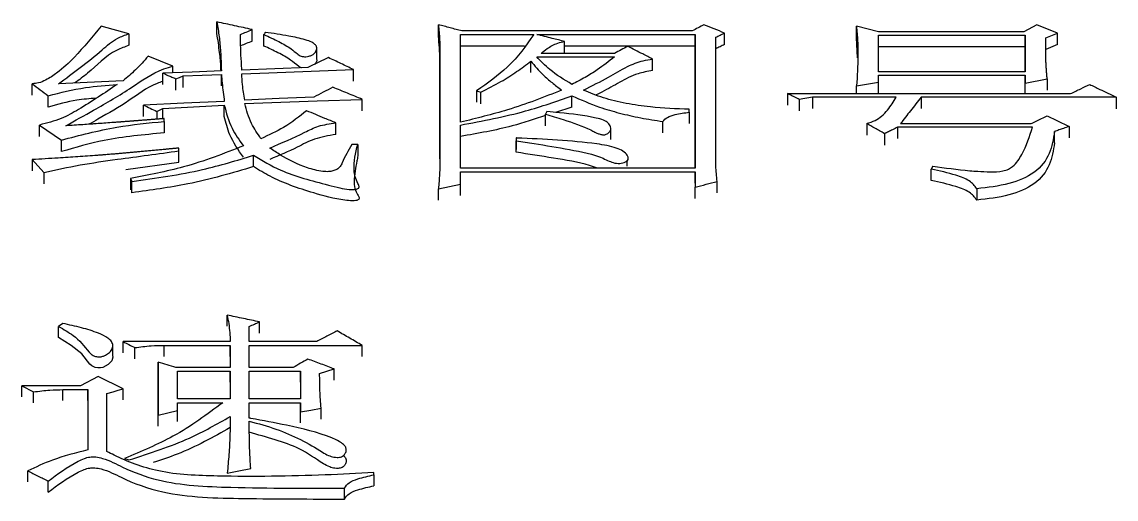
# Model space of a CAD drawing. Header units: millimetres. Extents: x 2344 to 4024, y 1094 to 2282.
# Drawn here: x 2718.53 to 2726.6, y 2099.41 to 2102.93 of the extents above; entities that cross this region are included whole.
import ezdxf

# ---------------------------------------------------------------- set-up
doc = ezdxf.new("R2010")
doc.units = ezdxf.units.MM

msp = doc.modelspace()

# ---------------------------------------------------------------- linework, layer by layer
at = {"color": 7, "linetype": 'Continuous', "lineweight": 25}
for p, q in [((2719.3193, 2102.8383), (2719.1143, 2102.8947)), ((2719.9688, 2102.8403), (2719.9688, 2102.9255)), ((2721.6022, 2102.8198), (2721.6022, 2102.905)), ((2724.6852, 2102.8095), (2724.6852, 2102.8946)), ((2724.8474, 2102.8535), (2724.6852, 2102.8946)), ((2726.0157, 2102.9049), (2725.9183, 2102.8535)), ((2726.1671, 2102.8432), (2726.0157, 2102.9049)), ((2719.3193, 2102.8383), (2719.3193, 2102.7532)), ((2720.2284, 2102.7839), (2720.2284, 2102.869)), ((2720.315, 2102.7479), (2720.315, 2102.833)), ((2721.7645, 2102.833), (2722.3054, 2102.833)), ((2721.7645, 2102.1867), (2721.7645, 2102.833)), ((2723.4736, 2102.8587), (2721.7753, 2102.8587)), ((2722.327, 2102.833), (2723.4953, 2102.833)), ((2723.4953, 2102.833), (2723.4953, 2101.8467)), ((2723.4953, 2102.7479), (2723.4953, 2102.833)), ((2723.6467, 2101.9427), (2723.6467, 2102.8124)), ((2723.7116, 2102.7582), (2723.7116, 2102.8433)), ((2724.6927, 2102.6609), (2724.6852, 2102.8095)), ((2725.9183, 2102.8535), (2724.8474, 2102.8535)), ((2724.8474, 2102.8278), (2725.9292, 2102.8278)), ((2724.8474, 2102.5587), (2724.8474, 2102.8278)), ((2725.9292, 2102.8278), (2725.9292, 2102.5587)), ((2725.9292, 2102.7427), (2725.9292, 2102.8278)), ((2726.0806, 2102.8072), (2726.1671, 2102.8432)), ((2726.1671, 2102.7581), (2726.1671, 2102.8432)), ((2720.7047, 2102.6514), (2720.7047, 2102.7369)), ((2722.2364, 2102.7479), (2721.7645, 2102.7479)), ((2723.4953, 2102.7479), (2722.5325, 2102.7479)), ((2723.4953, 2101.8467), (2723.4953, 2102.7479)), ((2725.9292, 2102.7427), (2724.8474, 2102.7427)), ((2725.9292, 2102.5587), (2725.9292, 2102.7427)), ((2726.1671, 2102.7581), (2726.0806, 2102.7221)), ((2719.6439, 2102.6005), (2719.4604, 2102.673)), ((2721.6131, 2102.7092), (2721.6131, 2101.9161)), ((2721.6131, 2102.6243), (2721.6131, 2102.7092)), ((2722.327, 2102.6678), (2722.9003, 2102.6677)), ((2722.9003, 2102.6936), (2722.3595, 2102.6936)), ((2723.1819, 2102.5672), (2723.1819, 2102.652)), ((2719.6439, 2102.5511), (2719.6439, 2102.6005)), ((2720.9748, 2102.4896), (2720.9748, 2102.5744)), ((2721.6131, 2101.916), (2721.6131, 2102.6243)), ((2722.2837, 2102.5519), (2722.2837, 2102.6367)), ((2725.9292, 2102.5587), (2724.8474, 2102.5587)), ((2719.2765, 2102.4911), (2718.8008, 2102.4702)), ((2719.5686, 2102.4637), (2719.5686, 2102.5484)), ((2719.6659, 2102.4221), (2719.6659, 2102.5067)), ((2719.72, 2102.4429), (2719.72, 2102.5275)), ((2720.0013, 2102.4533), (2720.0013, 2102.5379)), ((2724.6852, 2102.4544), (2724.8474, 2102.4805)), ((2724.8474, 2102.5327), (2725.9292, 2102.5326)), ((2724.8474, 2102.4805), (2724.8474, 2102.5327)), ((2724.8474, 2102.3969), (2724.8474, 2102.4805)), ((2725.9292, 2102.5326), (2725.9292, 2102.4753)), ((2725.9292, 2102.448), (2725.9292, 2102.5326)), ((2725.9292, 2102.4753), (2726.0914, 2102.5066)), ((2726.0914, 2102.5066), (2726.0914, 2102.422)), ((2718.6058, 2102.3856), (2718.6058, 2102.4702)), ((2721.8834, 2102.4179), (2721.9159, 2102.4074)), ((2721.8834, 2102.4179), (2721.8834, 2102.3334)), ((2721.9159, 2102.3229), (2721.9159, 2102.4074)), ((2724.1768, 2102.3969), (2726.2645, 2102.3969)), ((2724.1768, 2102.3969), (2724.1768, 2102.3124)), ((2724.6852, 2102.3969), (2724.6852, 2102.4544)), ((2725.9292, 2102.3969), (2725.9292, 2102.4753)), ((2718.7249, 2102.2968), (2718.7249, 2102.3812)), ((2721.0397, 2102.2706), (2721.0397, 2102.355)), ((2722.5865, 2102.2968), (2722.5865, 2102.3813)), ((2724.3607, 2102.3707), (2724.2633, 2102.355)), ((2724.2633, 2102.355), (2724.2633, 2102.2706)), ((2724.9772, 2102.3707), (2724.3607, 2102.3707)), ((2724.3607, 2102.3707), (2724.3607, 2102.2863)), ((2726.5998, 2102.3707), (2725.1611, 2102.3707)), ((2725.1611, 2102.3707), (2725.1611, 2102.2863)), ((2726.5998, 2102.3707), (2726.5998, 2102.2862)), ((2719.428, 2102.2287), (2719.428, 2102.3131)), ((2719.5253, 2102.2658), (2719.5686, 2102.2868)), ((2719.5253, 2102.2658), (2719.5253, 2102.2088)), ((2719.5686, 2102.2122), (2719.5686, 2102.2868)), ((2720.0229, 2102.2287), (2720.0229, 2102.3131)), ((2722.4027, 2102.2657), (2722.3919, 2102.2447)), ((2722.5865, 2102.2968), (2722.4662, 2102.2592)), ((2723.452, 2102.2604), (2723.452, 2102.2815)), ((2723.452, 2102.2604), (2723.452, 2102.1762)), ((2718.6599, 2102.1656), (2718.8222, 2102.0544)), ((2719.5794, 2102.192), (2719.5794, 2102.2131)), ((2719.5794, 2102.192), (2719.5794, 2102.1077)), ((2720.8451, 2102.0971), (2720.8451, 2102.1814)), ((2721.7645, 2101.8467), (2721.7645, 2102.1656)), ((2723.2573, 2102.1078), (2723.2573, 2102.1919)), ((2724.7609, 2102.1761), (2724.7609, 2102.0919)), ((2725.0097, 2102.1761), (2725.9724, 2102.176)), ((2726.2537, 2102.1549), (2726.2537, 2102.0708)), ((2722.8735, 2102.0584), (2722.8735, 2102.143)), ((2724.8907, 2102.102), (2724.8907, 2102.018)), ((2725.9833, 2102.1496), (2724.9881, 2102.1496)), ((2724.9881, 2102.1496), (2724.9881, 2102.0655)), ((2726.1455, 2102.0337), (2726.1455, 2102.1179)), ((2718.8222, 2101.9704), (2718.8222, 2102.0544)), ((2719.6876, 2101.9748), (2719.6876, 2101.996)), ((2721.0073, 2102.0226), (2720.9642, 2102.0226)), ((2721.0073, 2102.0226), (2721.0073, 2101.9386)), ((2722.1756, 2102.0703), (2722.1756, 2101.9863)), ((2722.1756, 2102.0703), (2722.1756, 2102.0492)), ((2722.1756, 2101.9652), (2722.1756, 2102.0493)), ((2719.6876, 2101.8909), (2719.6876, 2101.9748)), ((2720.2392, 2101.8589), (2720.2392, 2101.9428)), ((2722.993, 2101.9447), (2722.993, 2101.9457)), ((2718.6059, 2101.9109), (2718.6059, 2101.8271)), ((2718.6059, 2101.9109), (2718.692, 2101.8151)), ((2719.2956, 2101.8375), (2719.6876, 2101.8909)), ((2723.4953, 2101.8467), (2721.7645, 2101.8467)), ((2722.993, 2101.8615), (2722.993, 2101.9032)), ((2725.2477, 2101.8627), (2725.2369, 2101.8413)), ((2725.2369, 2101.7576), (2725.2369, 2101.8413)), ((2718.692, 2101.8151), (2718.692, 2101.7315)), ((2719.3306, 2101.7719), (2719.3414, 2101.7504)), ((2719.3306, 2101.7719), (2719.3306, 2101.6882)), ((2721.7645, 2101.82), (2723.4953, 2101.82)), ((2721.7645, 2101.7289), (2721.7645, 2101.82)), ((2723.4953, 2101.7364), (2723.4953, 2101.82)), ((2723.4953, 2101.82), (2723.4953, 2101.7074)), ((2719.3414, 2101.6669), (2719.3414, 2101.7504)), ((2721.6023, 2101.6132), (2721.6023, 2101.6967)), ((2721.7645, 2101.6454), (2721.7645, 2101.7289)), ((2723.4953, 2101.6239), (2723.4953, 2101.7074)), ((2723.6575, 2101.6668), (2723.6575, 2101.7503)), ((2725.5722, 2101.6966), (2725.5722, 2101.613)), ((2718.833, 2100.7038), (2718.8006, 2100.6815)), ((2720.0446, 2100.6828), (2720.0446, 2100.7649)), ((2720.2825, 2100.6329), (2720.2825, 2100.7149)), ((2718.8006, 2100.5992), (2718.8006, 2100.6815)), ((2720.2068, 2100.57), (2720.2068, 2100.6815)), ((2719.1999, 2100.5431), (2719.1999, 2100.5492)), ((2720.0662, 2100.57), (2719.2765, 2100.57)), ((2719.2765, 2100.4882), (2719.2765, 2100.57)), ((2719.5794, 2100.5421), (2720.0662, 2100.5421)), ((2719.5794, 2100.46), (2719.5794, 2100.5421)), ((2720.0662, 2100.5421), (2720.0662, 2100.3795)), ((2720.0662, 2100.4603), (2720.0662, 2100.5421)), ((2720.7044, 2100.57), (2720.2068, 2100.57)), ((2720.2068, 2100.5421), (2721.0398, 2100.542)), ((2720.2068, 2100.3795), (2720.2068, 2100.5421)), ((2721.0398, 2100.4603), (2721.0398, 2100.542)), ((2719.1999, 2100.467), (2719.1999, 2100.5371)), ((2719.3631, 2100.4436), (2719.3631, 2100.5253)), ((2719.5362, 2100.4188), (2719.5362, 2100.029)), ((2719.5362, 2100.3372), (2719.5362, 2100.4188)), ((2720.0662, 2100.3795), (2719.666, 2100.3795)), ((2720.5314, 2100.3795), (2720.2068, 2100.3795)), ((2719.0927, 2100.312), (2718.9628, 2100.2443)), ((2719.2765, 2100.2217), (2719.0927, 2100.312)), ((2719.5362, 2099.9476), (2719.5362, 2100.3369)), ((2719.6768, 2100.3514), (2720.0662, 2100.3514)), ((2719.6768, 2100.1482), (2719.6768, 2100.3514)), ((2720.0662, 2100.3514), (2720.0662, 2100.1482)), ((2720.0662, 2100.2699), (2720.0662, 2100.3514)), ((2720.2068, 2100.3514), (2720.5854, 2100.3514)), ((2720.2068, 2100.1482), (2720.2068, 2100.3514)), ((2720.5854, 2100.3514), (2720.5854, 2100.1482)), ((2720.5854, 2100.2699), (2720.5854, 2100.3514)), ((2720.8342, 2100.2867), (2720.8342, 2100.3682)), ((2718.5301, 2100.2443), (2718.6167, 2100.1991)), ((2718.9628, 2100.2443), (2718.5301, 2100.2443)), ((2719.2765, 2100.1404), (2719.2765, 2100.2217)), ((2718.6167, 2100.1179), (2718.6167, 2100.1991)), ((2718.833, 2100.2161), (2719.0169, 2100.2161)), ((2718.833, 2100.1348), (2718.833, 2100.2161)), ((2719.0169, 2100.2161), (2719.0169, 2099.7722)), ((2719.0169, 2100.1348), (2719.0169, 2100.2161)), ((2719.1576, 2099.7607), (2719.1576, 2100.1878)), ((2720.0662, 2100.1482), (2719.6768, 2100.1482)), ((2720.5854, 2100.1482), (2720.2068, 2100.1482)), ((2719.0169, 2100.1344), (2719.0169, 2099.7722)), ((2719.6768, 2100.1198), (2720.012, 2100.1198)), ((2719.6768, 2100.0631), (2719.6768, 2100.1198)), ((2719.6768, 2099.9821), (2719.6768, 2100.0631)), ((2720.2068, 2100.1198), (2720.5854, 2100.1198)), ((2720.2068, 2100.0063), (2720.2068, 2100.1198)), ((2720.5854, 2100.1198), (2720.5854, 2100.0517)), ((2720.5854, 2100.0387), (2720.5854, 2100.1198)), ((2720.7369, 2099.999), (2720.7369, 2100.0801)), ((2719.5362, 2099.948), (2719.5362, 2100.029)), ((2720.5854, 2099.9707), (2720.5854, 2100.0517)), ((2720.9062, 2099.7271), (2720.9062, 2099.7363)), ((2720.9063, 2099.8061), (2720.9063, 2099.8082)), ((2718.5734, 2099.5368), (2718.5734, 2099.6172)), ((2721.1263, 2099.5883), (2721.1263, 2099.6056)), ((2721.1263, 2099.5883), (2721.1263, 2099.508)), ((2720.91, 2099.4095), (2720.91, 2099.4902))]:
    msp.add_line(p, q, dxfattribs=at)
at = {"color": 7, "linetype": 'Continuous', "lineweight": 25, "flags": 128}
for points in [[(2722.5325, 2102.6965), (2722.5325, 2102.739), (2722.5325, 2102.7815)], [(2720.0013, 2102.564), (2719.7849, 2102.5562), (2719.5686, 2102.5484)], [(2720.6395, 2102.59), (2720.3961, 2102.5796), (2720.1527, 2102.5692)], [(2720.1527, 2102.5432), (2720.3522, 2102.5507), (2720.6635, 2102.5625), (2720.9748, 2102.5744)], [(2719.6659, 2102.5067), (2719.693, 2102.5171), (2719.72, 2102.5275)], [(2719.72, 2102.5275), (2719.8607, 2102.5327), (2720.0013, 2102.5379)], [(2720.0229, 2102.3393), (2719.7254, 2102.3262), (2719.428, 2102.3131)], [(2720.6828, 2102.3708), (2720.4286, 2102.3603), (2720.1744, 2102.3498)], [(2720.1744, 2102.3236), (2720.3739, 2102.3308), (2720.7068, 2102.3429), (2721.0397, 2102.355)], [(2719.5686, 2102.2868), (2719.7958, 2102.2999), (2720.0229, 2102.3131)], [(2722.3919, 2102.1604), (2722.3919, 2102.1951), (2722.3919, 2102.2199), (2722.3919, 2102.2447)], [(2718.6599, 2102.0815), (2718.6599, 2102.1027), (2718.6599, 2102.1239), (2718.6599, 2102.1656)], [(2721.6023, 2101.6967), (2721.6834, 2101.7128), (2721.7645, 2101.7289)], [(2719.1975, 2100.4664), (2719.2008, 2100.4562), (2719.1929, 2100.4279), (2719.167, 2100.4008), (2719.1276, 2100.38), (2719.1098, 2100.3759), (2719.0905, 2100.3757), (2719.0704, 2100.3799), (2719.047, 2100.3905), (2719.0301, 2100.4049), (2718.9719, 2100.4797), (2718.8945, 2100.5423), (2718.8006, 2100.5992), (2718.8006, 2100.5992)], [(2720.7261, 2100.3345), (2720.7802, 2100.3513), (2720.8342, 2100.3682)], [(2718.5301, 2100.163), (2718.5301, 2100.183), (2718.5301, 2100.2035), (2718.5301, 2100.2443)], [(2719.1576, 2100.1878), (2719.2024, 2100.2006), (2719.2395, 2100.2111), (2719.2765, 2100.2217)], [(2719.5362, 2100.029), (2719.6065, 2100.0461), (2719.6768, 2100.0631)], [(2720.5854, 2100.0517), (2720.6612, 2100.0659), (2720.7369, 2100.0801)], [(2719.2873, 2099.7091), (2719.3035, 2099.7034), (2719.3198, 2099.6977)], [(2720.0446, 2099.5999), (2720.1311, 2099.6171), (2720.2177, 2099.6344)], [(2718.7249, 2099.4614), (2718.7249, 2099.4818), (2718.7249, 2099.5022), (2718.7249, 2099.5422)]]:
    msp.add_lwpolyline(points, dxfattribs=at)
at = {"color": 7, "linetype": 'Continuous', "lineweight": 25}
for points, knots in [([(2719.1143, 2102.8947), (2719.0515, 2102.8171), (2718.9558, 2102.6988), (2718.8138, 2102.5658), (2718.7225, 2102.503), (2718.6659, 2102.478), (2718.6302, 2102.4706), (2718.6141, 2102.4703), (2718.6058, 2102.4702)], [0, 0, 0, 0, 0.493284, 0.752435, 0.883694, 0.950802, 0.974829, 1, 1, 1, 1]), ([(2719.9688, 2102.9255), (2719.9746, 2102.8891), (2719.9862, 2102.8164), (2719.997, 2102.6959), (2719.9997, 2102.6115), (2720.0013, 2102.564)], [0, 0, 0, 0, 0.304303, 0.608646, 1, 1, 1, 1]), ([(2720.2284, 2102.869), (2720.1852, 2102.8785), (2720.0986, 2102.8973), (2720.0121, 2102.9161), (2719.9688, 2102.9255)], [0, 0, 0, 0, 0.5, 1, 1, 1, 1]), ([(2721.6022, 2102.905), (2721.604, 2102.8867), (2721.6075, 2102.8501), (2721.6114, 2102.7849), (2721.6124, 2102.7378), (2721.6131, 2102.7092)], [0, 0, 0, 0, 0.281466, 0.562942, 1, 1, 1, 1]), ([(2721.7753, 2102.8587), (2721.7465, 2102.8664), (2721.6888, 2102.8819), (2721.6311, 2102.8973), (2721.6022, 2102.905)], [0, 0, 0, 0, 0.499999, 1, 1, 1, 1]), ([(2723.5602, 2102.9049), (2723.5457, 2102.8972), (2723.5169, 2102.8818), (2723.4881, 2102.8664), (2723.4736, 2102.8587)], [0, 0, 0, 0, 0.499996, 1, 1, 1, 1]), ([(2723.7116, 2102.8433), (2723.6864, 2102.8536), (2723.6359, 2102.8741), (2723.5854, 2102.8947), (2723.5602, 2102.9049)], [0, 0, 0, 0, 0.499999, 1, 1, 1, 1]), ([(2724.6852, 2102.8946), (2724.6882, 2102.8579), (2724.6943, 2102.7845), (2724.6983, 2102.638), (2724.6904, 2102.5276), (2724.6852, 2102.4544)], [0, 0, 0, 0, 0.252085, 0.504198, 1, 1, 1, 1]), ([(2718.8008, 2102.4702), (2718.854, 2102.5097), (2718.9649, 2102.5921), (2719.1077, 2102.7039), (2719.2077, 2102.798), (2719.2913, 2102.8282), (2719.3193, 2102.8383)], [0, 0, 0, 0, 0.31366, 0.654046, 0.883874, 1, 1, 1, 1]), ([(2719.9988, 2102.5639), (2719.9986, 2102.5726), (2719.9976, 2102.6182), (2719.9879, 2102.7105), (2719.9757, 2102.7936), (2719.9688, 2102.8403)], [0, 0, 0, 0, 0.093559, 0.490827, 1, 1, 1, 1]), ([(2720.1419, 2102.833), (2720.1563, 2102.839), (2720.1852, 2102.851), (2720.214, 2102.863), (2720.2284, 2102.869)], [0, 0, 0, 0, 0.4999992, 1, 1, 1, 1]), ([(2720.1527, 2102.5692), (2720.1513, 2102.5895), (2720.1477, 2102.6439), (2720.1434, 2102.7319), (2720.1424, 2102.7993), (2720.1419, 2102.833)], [0, 0, 0, 0, 0.230465, 0.615194, 1, 1, 1, 1]), ([(2720.3149, 2102.833), (2720.3522, 2102.8157), (2720.4233, 2102.7826), (2720.509, 2102.7351), (2720.5528, 2102.6957), (2720.5818, 2102.6747), (2720.606, 2102.6688), (2720.6262, 2102.6687), (2720.6477, 2102.6725), (2720.6698, 2102.6803), (2720.6904, 2102.6946), (2720.7036, 2102.7156), (2720.7073, 2102.7395), (2720.6929, 2102.7607), (2720.6652, 2102.7797), (2720.5988, 2102.8007), (2720.4844, 2102.8255), (2720.3837, 2102.8401), (2720.3258, 2102.8485)], [0, 0, 0, 0, 0.140265, 0.267253, 0.34565, 0.385196, 0.401729, 0.418248, 0.440927, 0.464428, 0.491888, 0.53456, 0.581082, 0.616632, 0.65201, 0.706896, 0.831302, 1, 1, 1, 1]), ([(2720.3258, 2102.8485), (2720.3249, 2102.8472), (2720.3226, 2102.8439), (2720.319, 2102.8388), (2720.3163, 2102.8349), (2720.315, 2102.833)], [0, 0, 0, 0, 0.25891, 0.629455, 1, 1, 1, 1]), ([(2721.6131, 2102.6243), (2721.6128, 2102.6427), (2721.6122, 2102.6796), (2721.6089, 2102.7448), (2721.6048, 2102.7915), (2721.6022, 2102.8198)], [0, 0, 0, 0, 0.281816, 0.563643, 1, 1, 1, 1]), ([(2722.3054, 2102.833), (2722.2484, 2102.7505), (2722.1455, 2102.6018), (2721.9641, 2102.4745), (2721.8834, 2102.4179)], [0, 0, 0, 0, 0.555128, 1, 1, 1, 1]), ([(2722.5325, 2102.7815), (2722.5021, 2102.7891), (2722.4527, 2102.8015), (2722.3842, 2102.8187), (2722.3461, 2102.8282), (2722.327, 2102.833)], [0, 0, 0, 0, 0.443636, 0.721817, 1, 1, 1, 1]), ([(2723.6467, 2102.8124), (2723.6575, 2102.8175), (2723.6792, 2102.8278), (2723.7008, 2102.8381), (2723.7116, 2102.8433)], [0, 0, 0, 0, 0.499999, 1, 1, 1, 1]), ([(2726.0914, 2102.5066), (2726.0912, 2102.5091), (2726.0908, 2102.514), (2726.0901, 2102.5215), (2726.0894, 2102.529), (2726.0888, 2102.5365), (2726.0882, 2102.5439), (2726.0875, 2102.5514), (2726.087, 2102.5576), (2726.0865, 2102.5638), (2726.086, 2102.57), (2726.0855, 2102.5775), (2726.0848, 2102.5874), (2726.0842, 2102.5974), (2726.0836, 2102.6073), (2726.0832, 2102.6148), (2726.0827, 2102.6247), (2726.0823, 2102.6346), (2726.082, 2102.6446), (2726.0817, 2102.652), (2726.0814, 2102.6619), (2726.0812, 2102.6718), (2726.081, 2102.6817), (2726.0808, 2102.6917), (2726.0807, 2102.7016), (2726.0806, 2102.7115), (2726.0805, 2102.7189), (2726.0805, 2102.7263), (2726.0805, 2102.7337), (2726.0804, 2102.7399), (2726.0804, 2102.7448), (2726.0804, 2102.7498), (2726.0804, 2102.7547), (2726.0804, 2102.7597), (2726.0804, 2102.7634), (2726.0805, 2102.7671), (2726.0805, 2102.772), (2726.0805, 2102.777), (2726.0805, 2102.7819), (2726.0805, 2102.7868), (2726.0805, 2102.7918), (2726.0806, 2102.7967), (2726.0806, 2102.8014), (2726.0806, 2102.8049), (2726.0806, 2102.8072)], [0, 0, 0, 0, 0.024742, 0.049483, 0.074225, 0.098967, 0.123709, 0.14845, 0.173192, 0.185563, 0.210305, 0.235047, 0.259788, 0.309272, 0.334014, 0.358756, 0.383497, 0.432981, 0.457723, 0.482464, 0.507206, 0.55669, 0.581431, 0.606173, 0.655657, 0.680399, 0.70514, 0.729882, 0.754624, 0.779366, 0.791736, 0.804107, 0.828849, 0.84122, 0.853591, 0.865962, 0.878333, 0.903074, 0.915445, 0.927816, 0.952558, 0.964929, 0.9773, 1, 1, 1, 1]), ([(2719.3193, 2102.7532), (2719.2893, 2102.7418), (2719.1536, 2102.6903), (2719.062, 2102.5779), (2718.9524, 2102.499), (2718.9195, 2102.4754)], [0, 0, 0, 0, 0.166282, 0.749893, 1, 1, 1, 1]), ([(2720.2284, 2102.7839), (2720.214, 2102.7779), (2720.1858, 2102.7662), (2720.1575, 2102.7544), (2720.1436, 2102.7487)], [0, 0, 0, 0, 0.5102864, 1, 1, 1, 1]), ([(2720.5915, 2102.5879), (2720.5913, 2102.588), (2720.5836, 2102.5897), (2720.5541, 2102.6088), (2720.5108, 2102.6499), (2720.4194, 2102.6995), (2720.3499, 2102.7317), (2720.3149, 2102.7479)], [0, 0, 0, 0, 0.002101, 0.06025, 0.324417, 0.659916, 1, 1, 1, 1]), ([(2722.3595, 2102.6936), (2722.3738, 2102.706), (2722.3975, 2102.7264), (2722.4402, 2102.751), (2722.4808, 2102.7708), (2722.5152, 2102.7779), (2722.5325, 2102.7815)], [0, 0, 0, 0, 0.333513, 0.552424, 0.773916, 1, 1, 1, 1]), ([(2722.9977, 2102.7453), (2722.9814, 2102.7367), (2722.949, 2102.7195), (2722.9165, 2102.7023), (2722.9003, 2102.6936)], [0, 0, 0, 0, 0.499998, 1, 1, 1, 1]), ([(2723.1817, 2102.6521), (2723.1574, 2102.6644), (2723.1146, 2102.6862), (2723.0532, 2102.7172), (2723.0162, 2102.736), (2722.9977, 2102.7453)], [0, 0, 0, 0, 0.3962, 0.6981, 1, 1, 1, 1]), ([(2723.7116, 2102.7582), (2723.7008, 2102.753), (2723.6792, 2102.7428), (2723.6575, 2102.7325), (2723.6467, 2102.7273)], [0, 0, 0, 0, 0.499998, 1, 1, 1, 1]), ([(2719.4604, 2102.673), (2719.4462, 2102.6558), (2719.4178, 2102.6214), (2719.3569, 2102.5605), (2719.3074, 2102.5177), (2719.2765, 2102.4911)], [0, 0, 0, 0, 0.273067, 0.546131, 1, 1, 1, 1]), ([(2720.7909, 2102.6626), (2720.7657, 2102.6505), (2720.7152, 2102.6263), (2720.6647, 2102.6021), (2720.6395, 2102.59)], [0, 0, 0, 0, 0.499998, 1, 1, 1, 1]), ([(2720.7033, 2102.6514), (2720.704, 2102.6473), (2720.7062, 2102.6347), (2720.697, 2102.6227), (2720.6908, 2102.6146)], [0, 0, 0, 0, 0.322685, 1, 1, 1, 1]), ([(2720.9748, 2102.5744), (2720.9442, 2102.5891), (2720.8829, 2102.6185), (2720.8216, 2102.6479), (2720.7909, 2102.6626)], [0, 0, 0, 0, 0.5, 1, 1, 1, 1]), ([(2722.5867, 2102.4649), (2722.5291, 2102.5), (2722.4268, 2102.5622), (2722.3574, 2102.6357), (2722.327, 2102.6678)], [0, 0, 0, 0, 0.563044, 1, 1, 1, 1]), ([(2722.9003, 2102.6677), (2722.8591, 2102.6357), (2722.7922, 2102.5835), (2722.6862, 2102.5159), (2722.6199, 2102.482), (2722.5867, 2102.4649)], [0, 0, 0, 0, 0.443463, 0.720804, 1, 1, 1, 1]), ([(2722.6731, 2102.4231), (2722.7355, 2102.4546), (2722.8472, 2102.5108), (2722.9772, 2102.5913), (2723.0899, 2102.6371), (2723.1581, 2102.6482), (2723.1817, 2102.652)], [0, 0, 0, 0, 0.381447, 0.683524, 0.890528, 1, 1, 1, 1]), ([(2718.8546, 2102.1603), (2718.9229, 2102.1985), (2719.0892, 2102.2913), (2719.3295, 2102.4296), (2719.4983, 2102.5557), (2719.6214, 2102.5936), (2719.6439, 2102.6005)], [0, 0, 0, 0, 0.257956, 0.627877, 0.931924, 1, 1, 1, 1]), ([(2721.9159, 2102.4074), (2721.9661, 2102.433), (2722.0595, 2102.4807), (2722.1803, 2102.5585), (2722.2492, 2102.6105), (2722.2837, 2102.6367)], [0, 0, 0, 0, 0.3660862, 0.682145, 1, 1, 1, 1]), ([(2722.2837, 2102.6367), (2722.3122, 2102.6021), (2722.3573, 2102.5474), (2722.4387, 2102.4775), (2722.4868, 2102.4413), (2722.5109, 2102.4231)], [0, 0, 0, 0, 0.459963, 0.729487, 1, 1, 1, 1]), ([(2723.1817, 2102.5672), (2723.1446, 2102.5604), (2723.0507, 2102.5431), (2722.9366, 2102.4793), (2722.8396, 2102.4249), (2722.7802, 2102.3943), (2722.7661, 2102.387)], [0, 0, 0, 0, 0.214427, 0.543787, 0.891343, 1, 1, 1, 1]), ([(2719.5686, 2102.4873), (2719.555, 2102.4823), (2719.4543, 2102.4456), (2719.3199, 2102.3385), (2719.1478, 2102.2407), (2719.0462, 2102.1837), (2719.0235, 2102.171)], [0, 0, 0, 0, 0.06105, 0.454035, 0.878148, 1, 1, 1, 1]), ([(2719.5686, 2102.5484), (2719.5816, 2102.5428), (2719.6043, 2102.5331), (2719.6367, 2102.5192), (2719.6562, 2102.5109), (2719.6659, 2102.5067)], [0, 0, 0, 0, 0.400146, 0.700073, 1, 1, 1, 1]), ([(2720.0013, 2102.5379), (2720.0031, 2102.5168), (2720.0068, 2102.4732), (2720.014, 2102.407), (2720.02, 2102.3619), (2720.0229, 2102.3393)], [0, 0, 0, 0, 0.320034, 0.659996, 1, 1, 1, 1]), ([(2720.1744, 2102.3498), (2720.1708, 2102.3687), (2720.1637, 2102.4066), (2720.1552, 2102.4711), (2720.1536, 2102.5166), (2720.1527, 2102.5432)], [0, 0, 0, 0, 0.293913, 0.587864, 1, 1, 1, 1]), ([(2718.6058, 2102.4702), (2718.6257, 2102.4554), (2718.6654, 2102.4258), (2718.705, 2102.3961), (2718.7249, 2102.3813)], [0, 0, 0, 0, 0.500003, 1, 1, 1, 1]), ([(2719.2333, 2102.465), (2719.1404, 2102.4025), (2719.0106, 2102.3154), (2718.8244, 2102.2079), (2718.7151, 2102.1798), (2718.6599, 2102.1656)], [0, 0, 0, 0, 0.555127, 0.77558, 1, 1, 1, 1]), ([(2718.7249, 2102.3812), (2718.8148, 2102.4042), (2718.9768, 2102.4455), (2719.1542, 2102.459), (2719.2333, 2102.465)], [0, 0, 0, 0, 0.55469, 1, 1, 1, 1]), ([(2720.8234, 2102.444), (2720.8, 2102.4318), (2720.7531, 2102.4074), (2720.7062, 2102.383), (2720.6828, 2102.3708)], [0, 0, 0, 0, 0.499998, 1, 1, 1, 1]), ([(2721.0397, 2102.355), (2721.0037, 2102.3699), (2720.9316, 2102.3996), (2720.8595, 2102.4292), (2720.8234, 2102.444)], [0, 0, 0, 0, 0.5, 1, 1, 1, 1]), ([(2722.5109, 2102.4231), (2722.3809, 2102.3716), (2722.1474, 2102.2789), (2721.8822, 2102.215), (2721.7645, 2102.1867)], [0, 0, 0, 0, 0.5563759, 1, 1, 1, 1]), ([(2723.452, 2102.2815), (2723.3557, 2102.2853), (2723.1975, 2102.2917), (2722.9852, 2102.323), (2722.8156, 2102.3625), (2722.7203, 2102.4031), (2722.6731, 2102.4231)], [0, 0, 0, 0, 0.3443941, 0.5659658, 0.7849961, 1, 1, 1, 1]), ([(2724.2633, 2102.355), (2724.2509, 2102.361), (2724.2303, 2102.3709), (2724.2015, 2102.3849), (2724.185, 2102.3929), (2724.1768, 2102.3969)], [0, 0, 0, 0, 0.42836, 0.71418, 1, 1, 1, 1]), ([(2726.2645, 2102.3969), (2726.277, 2102.4029), (2726.3019, 2102.415), (2726.3488, 2102.4376), (2726.3832, 2102.4542), (2726.4051, 2102.4648)], [0, 0, 0, 0, 0.266245, 0.532491, 1, 1, 1, 1]), ([(2726.4051, 2102.4648), (2726.4301, 2102.4528), (2726.475, 2102.4311), (2726.5399, 2102.3997), (2726.5799, 2102.3803), (2726.5998, 2102.3707)], [0, 0, 0, 0, 0.384573, 0.692287, 1, 1, 1, 1]), ([(2719.0769, 2102.3637), (2719.0294, 2102.3598), (2718.9047, 2102.3496), (2718.7936, 2102.317), (2718.7249, 2102.2968)], [0, 0, 0, 0, 0.381272, 1, 1, 1, 1]), ([(2720.2934, 2102.065), (2720.2684, 2102.1019), (2720.2274, 2102.1623), (2720.1932, 2102.2495), (2720.1807, 2102.2988), (2720.1744, 2102.3236)], [0, 0, 0, 0, 0.438459, 0.718604, 1, 1, 1, 1]), ([(2721.7645, 2102.1656), (2721.9281, 2102.1963), (2722.2185, 2102.2509), (2722.4747, 2102.3416), (2722.5865, 2102.3813)], [0, 0, 0, 0, 0.563329, 1, 1, 1, 1]), ([(2722.5865, 2102.3813), (2722.6526, 2102.3521), (2722.7621, 2102.3038), (2722.9368, 2102.2528), (2723.0929, 2102.2166), (2723.2024, 2102.2002), (2723.2573, 2102.1919)], [0, 0, 0, 0, 0.334937, 0.554746, 0.776585, 1, 1, 1, 1]), ([(2724.7609, 2102.1761), (2724.7825, 2102.1834), (2724.8253, 2102.198), (2724.8759, 2102.2335), (2724.9152, 2102.2756), (2724.9497, 2102.3227), (2724.9681, 2102.3547), (2724.9772, 2102.3707)], [0, 0, 0, 0, 0.176065, 0.348002, 0.566634, 0.783694, 1, 1, 1, 1]), ([(2725.1611, 2102.3707), (2725.1482, 2102.354), (2725.1222, 2102.3208), (2725.0717, 2102.256), (2725.0342, 2102.2076), (2725.0097, 2102.1761)], [0, 0, 0, 0, 0.257226, 0.514452, 1, 1, 1, 1]), ([(2719.428, 2102.3131), (2719.4442, 2102.3052), (2719.4766, 2102.2894), (2719.5091, 2102.2736), (2719.5253, 2102.2658)], [0, 0, 0, 0, 0.499999, 1, 1, 1, 1]), ([(2720.0229, 2102.3131), (2720.0375, 2102.2556), (2720.0637, 2102.1527), (2720.133, 2102.0551), (2720.1636, 2102.012)], [0, 0, 0, 0, 0.558486, 1, 1, 1, 1]), ([(2720.6286, 2102.271), (2720.5762, 2102.2284), (2720.4817, 2102.1515), (2720.3514, 2102.0917), (2720.2934, 2102.065)], [0, 0, 0, 0, 0.554889, 1, 1, 1, 1]), ([(2720.8451, 2102.1814), (2720.8184, 2102.1925), (2720.769, 2102.2129), (2720.6968, 2102.2428), (2720.6514, 2102.2616), (2720.6286, 2102.271)], [0, 0, 0, 0, 0.36988, 0.68494, 1, 1, 1, 1]), ([(2722.3919, 2102.236), (2722.3111, 2102.2088), (2722.1149, 2102.1427), (2721.8942, 2102.1041), (2721.7645, 2102.0814)], [0, 0, 0, 0, 0.412223, 1, 1, 1, 1]), ([(2722.3919, 2102.2447), (2722.4352, 2102.2317), (2722.5506, 2102.197), (2722.6764, 2102.1553), (2722.7525, 2102.1157), (2722.7764, 2102.1039), (2722.7952, 2102.0967), (2722.8117, 2102.0936), (2722.8233, 2102.0935), (2722.8352, 2102.0959), (2722.8495, 2102.1022), (2722.8646, 2102.1146), (2722.8748, 2102.1326), (2722.8728, 2102.156), (2722.8564, 2102.1807), (2722.8196, 2102.2044), (2722.6973, 2102.2336), (2722.5556, 2102.2502), (2722.4332, 2102.2627), (2722.4027, 2102.2657)], [0, 0, 0, 0, 0.125302, 0.334347, 0.369116, 0.392006, 0.415961, 0.426676, 0.435655, 0.44463, 0.458341, 0.481396, 0.513091, 0.54477, 0.589295, 0.633614, 0.685428, 0.92175, 1, 1, 1, 1]), ([(2723.2573, 2102.1919), (2723.2669, 2102.2026), (2723.2867, 2102.2246), (2723.3598, 2102.2471), (2723.4168, 2102.2554), (2723.452, 2102.2604)], [0, 0, 0, 0, 0.267237, 0.548075, 1, 1, 1, 1]), ([(2718.8222, 2102.0544), (2718.9562, 2102.0901), (2719.1976, 2102.1542), (2719.4618, 2102.1804), (2719.5794, 2102.192)], [0, 0, 0, 0, 0.554954, 1, 1, 1, 1]), ([(2719.5794, 2102.2131), (2719.577, 2102.2129), (2719.5723, 2102.2125), (2719.5652, 2102.212), (2719.5593, 2102.2115), (2719.5534, 2102.211), (2719.5475, 2102.2105), (2719.5416, 2102.2101), (2719.5356, 2102.2096), (2719.5309, 2102.2092), (2719.5226, 2102.2086), (2719.5144, 2102.2079), (2719.5025, 2102.207), (2719.4931, 2102.2062), (2719.4812, 2102.2053), (2719.4718, 2102.2045), (2719.4599, 2102.2036), (2719.4481, 2102.2027), (2719.4363, 2102.2018), (2719.4244, 2102.2008), (2719.4126, 2102.1999), (2719.4008, 2102.199), (2719.3889, 2102.1981), (2719.3795, 2102.1973), (2719.3676, 2102.1964), (2719.3582, 2102.1957), (2719.3463, 2102.1948), (2719.3345, 2102.1939), (2719.3227, 2102.193), (2719.3108, 2102.1921), (2719.3013, 2102.1913), (2719.2895, 2102.1904), (2719.2777, 2102.1896), (2719.2658, 2102.1887), (2719.254, 2102.1878), (2719.2445, 2102.1871), (2719.2327, 2102.1862), (2719.2161, 2102.185), (2719.1639, 2102.1812), (2719.1118, 2102.1773), (2719.0644, 2102.1738), (2719.0502, 2102.1728), (2719.0218, 2102.1708), (2718.9566, 2102.1664), (2718.8961, 2102.1628), (2718.8546, 2102.1603)], [0, 0, 0, 0, 0.009808, 0.019616, 0.029425, 0.034329, 0.044137, 0.053945, 0.058849, 0.068658, 0.073562, 0.093178, 0.102986, 0.122603, 0.132411, 0.152028, 0.161836, 0.181452, 0.201069, 0.210877, 0.230494, 0.25011, 0.259918, 0.279535, 0.289343, 0.308959, 0.318768, 0.338384, 0.358001, 0.367809, 0.387425, 0.397234, 0.41685, 0.436466, 0.446275, 0.465891, 0.475699, 0.495316, 0.534549, 0.691481, 0.711097, 0.730714, 0.75033, 0.828797, 1, 1, 1, 1]), ([(2720.1636, 2101.928), (2720.1261, 2101.983), (2720.0594, 2102.0811), (2720.0341, 2102.1836), (2720.0229, 2102.2287)], [0, 0, 0, 0, 0.561177, 1, 1, 1, 1]), ([(2720.3582, 2101.996), (2720.4454, 2102.0334), (2720.5669, 2102.0855), (2720.7134, 2102.1627), (2720.8009, 2102.1751), (2720.845, 2102.1814)], [0, 0, 0, 0, 0.557182, 0.776269, 1, 1, 1, 1]), ([(2724.8907, 2102.102), (2724.8791, 2102.1086), (2724.856, 2102.1219), (2724.8127, 2102.1465), (2724.781, 2102.1646), (2724.7609, 2102.1761)], [0, 0, 0, 0, 0.267463, 0.534927, 1, 1, 1, 1]), ([(2725.9724, 2102.176), (2725.9849, 2102.1821), (2726.011, 2102.1948), (2726.0507, 2102.2142), (2726.0778, 2102.2274), (2726.0914, 2102.234)], [0, 0, 0, 0, 0.314653, 0.657326, 1, 1, 1, 1]), ([(2726.0914, 2102.234), (2726.1185, 2102.2209), (2726.1726, 2102.1945), (2726.2266, 2102.1681), (2726.2537, 2102.1549)], [0, 0, 0, 0, 0.499999, 1, 1, 1, 1]), ([(2726.2537, 2102.1549), (2726.2396, 2102.1501), (2726.2145, 2102.1415), (2726.1785, 2102.1292), (2726.1565, 2102.1217), (2726.1455, 2102.1179)], [0, 0, 0, 0, 0.39043, 0.695215, 1, 1, 1, 1]), ([(2719.5794, 2102.1077), (2719.4291, 2102.0937), (2719.1631, 2102.0689), (2718.9255, 2102.0002), (2718.8222, 2101.9704)], [0, 0, 0, 0, 0.565289, 1, 1, 1, 1]), ([(2720.845, 2102.0971), (2720.7905, 2102.0874), (2720.6822, 2102.0681), (2720.5406, 2101.9887), (2720.4274, 2101.9411), (2720.3582, 2101.912)], [0, 0, 0, 0, 0.282471, 0.561267, 1, 1, 1, 1]), ([(2724.9881, 2102.1496), (2724.9756, 2102.1435), (2724.9531, 2102.1326), (2724.9207, 2102.1167), (2724.9007, 2102.1069), (2724.8907, 2102.102)], [0, 0, 0, 0, 0.384577, 0.692287, 1, 1, 1, 1]), ([(2725.2477, 2101.8627), (2725.3381, 2101.8501), (2725.4476, 2101.8349), (2725.5899, 2101.8236), (2725.6709, 2101.8196), (2725.7509, 2101.8216), (2725.8078, 2101.8386), (2725.863, 2101.8787), (2725.9291, 2101.9837), (2725.9612, 2102.0822), (2725.9833, 2102.1496)], [0, 0, 0, 0, 0.237785, 0.287938, 0.366632, 0.446055, 0.486951, 0.527634, 0.676721, 1, 1, 1, 1]), ([(2726.1455, 2102.1179), (2726.1274, 2102.0078), (2726.1019, 2101.8527), (2725.8126, 2101.7231), (2725.6536, 2101.7056), (2725.5722, 2101.6966)], [0, 0, 0, 0, 0.544628, 0.767125, 1, 1, 1, 1]), ([(2719.6876, 2101.996), (2719.6846, 2101.9957), (2719.6786, 2101.9952), (2719.6697, 2101.9943), (2719.6607, 2101.9934), (2719.6518, 2101.9926), (2719.6428, 2101.9917), (2719.6339, 2101.9908), (2719.6249, 2101.9899), (2719.616, 2101.9891), (2719.607, 2101.9882), (2719.5981, 2101.9874), (2719.5862, 2101.9862), (2719.5712, 2101.9848), (2719.5563, 2101.9833), (2719.5414, 2101.9819), (2719.5265, 2101.9805), (2719.5086, 2101.9788), (2719.4907, 2101.9771), (2719.4728, 2101.9754), (2719.4549, 2101.9737), (2719.4369, 2101.972), (2719.413, 2101.9698), (2719.3832, 2101.967), (2719.3533, 2101.9643), (2719.3294, 2101.9621), (2719.3114, 2101.9605), (2719.2935, 2101.959), (2719.2755, 2101.9574), (2719.2576, 2101.9558), (2719.2396, 2101.9543), (2719.2217, 2101.9528), (2719.2037, 2101.9513), (2719.1857, 2101.9498), (2719.1677, 2101.9483), (2719.1498, 2101.9469), (2719.1348, 2101.9457), (2719.1138, 2101.944), (2719.0508, 2101.9392), (2718.9426, 2101.9315), (2718.7822, 2101.9213), (2718.6699, 2101.9147), (2718.6059, 2101.9109)], [0, 0, 0, 0, 0.008314, 0.016628, 0.024942, 0.033256, 0.04157, 0.049884, 0.058198, 0.066512, 0.074827, 0.083141, 0.091455, 0.108083, 0.124711, 0.133025, 0.149653, 0.166281, 0.182909, 0.199537, 0.216166, 0.232794, 0.249422, 0.282678, 0.315934, 0.332562, 0.349191, 0.365819, 0.382447, 0.399075, 0.415703, 0.432331, 0.448959, 0.465587, 0.482216, 0.498844, 0.515472, 0.523786, 0.557042, 0.690072, 0.823098, 1, 1, 1, 1]), ([(2720.1636, 2102.012), (2720.0205, 2101.9558), (2719.763, 2101.8547), (2719.4636, 2101.7974), (2719.3306, 2101.7719)], [0, 0, 0, 0, 0.555779, 1, 1, 1, 1]), ([(2720.2392, 2101.9428), (2720.3029, 2101.9043), (2720.4573, 2101.8106), (2720.6971, 2101.7468), (2720.8682, 2101.7036), (2720.9274, 2101.6918), (2720.9675, 2101.6905), (2720.9882, 2101.6916), (2721.0035, 2101.695), (2721.0119, 2101.6989), (2721.0168, 2101.7048), (2721.0183, 2101.7168), (2720.9933, 2101.7593), (2720.967, 2101.8638), (2720.9914, 2101.96), (2721.0073, 2102.0226)], [0, 0, 0, 0, 0.18643, 0.452553, 0.51374, 0.559549, 0.574941, 0.592678, 0.599953, 0.607307, 0.613653, 0.622621, 0.650043, 0.772099, 1, 1, 1, 1]), ([(2720.9643, 2102.0225), (2720.9378, 2101.9775), (2720.9064, 2101.9242), (2720.8809, 2101.8603), (2720.8568, 2101.8396), (2720.8254, 2101.8263), (2720.7891, 2101.8205), (2720.7222, 2101.8253), (2720.5911, 2101.8595), (2720.4659, 2101.9245), (2720.3843, 2101.9787), (2720.3582, 2101.996)], [0, 0, 0, 0, 0.266852, 0.315952, 0.365722, 0.40082, 0.436128, 0.478331, 0.60435, 0.873952, 1, 1, 1, 1]), ([(2722.1756, 2102.0493), (2722.2198, 2102.0428), (2722.3521, 2102.0235), (2722.5674, 2101.9854), (2722.7644, 2101.9476), (2722.8581, 2101.9005), (2722.8945, 2101.8864), (2722.9266, 2101.8818), (2722.951, 2101.8836), (2722.9731, 2101.8894), (2722.9909, 2101.8989), (2723.0015, 2101.9111), (2723.0036, 2101.9267), (2722.9932, 2101.9484), (2722.9647, 2101.9744), (2722.8919, 2102.0078), (2722.7247, 2102.035), (2722.479, 2102.0557), (2722.2794, 2102.066), (2722.1773, 2102.0702), (2722.1756, 2102.0703)], [0, 0, 0, 0, 0.07376, 0.221291, 0.369161, 0.400761, 0.427212, 0.440277, 0.453391, 0.466052, 0.479506, 0.492813, 0.505075, 0.525102, 0.558597, 0.593335, 0.676611, 0.83455, 0.997228, 1, 1, 1, 1]), ([(2726.1455, 2102.0338), (2726.1273, 2101.9238), (2726.1018, 2101.7688), (2725.8126, 2101.6395), (2725.6535, 2101.622), (2725.5722, 2101.613)], [0, 0, 0, 0, 0.544404, 0.766963, 1, 1, 1, 1]), ([(2718.692, 2101.8151), (2718.7806, 2101.835), (2718.957, 2101.8747), (2719.2933, 2101.9213), (2719.5364, 2101.9543), (2719.6876, 2101.9748)], [0, 0, 0, 0, 0.276136, 0.550092, 1, 1, 1, 1]), ([(2719.3414, 2101.7504), (2719.5187, 2101.7751), (2719.8332, 2101.8188), (2720.1158, 2101.9051), (2720.2392, 2101.9428)], [0, 0, 0, 0, 0.563398, 1, 1, 1, 1]), ([(2721.0073, 2101.9386), (2721.0051, 2101.926), (2720.9943, 2101.8632), (2720.976, 2101.7754), (2720.9826, 2101.6847), (2721.0132, 2101.6462), (2721.0178, 2101.628), (2721.0165, 2101.6209), (2721.0122, 2101.6157), (2721.0046, 2101.6118), (2720.9899, 2101.6082), (2720.9576, 2101.6062), (2720.8477, 2101.6177), (2720.6379, 2101.6753), (2720.4044, 2101.7565), (2720.2786, 2101.8345), (2720.2392, 2101.8589)], [0, 0, 0, 0, 0.0457855, 0.2289518, 0.3212203, 0.3670047, 0.3784, 0.3867044, 0.3924947, 0.3982997, 0.4069477, 0.4237008, 0.461575, 0.6250761, 0.8827095, 1, 1, 1, 1]), ([(2721.6131, 2101.9161), (2721.6129, 2101.8974), (2721.6124, 2101.86), (2721.6099, 2101.7869), (2721.6053, 2101.7324), (2721.6023, 2101.6967)], [0, 0, 0, 0, 0.256617, 0.51324, 1, 1, 1, 1]), ([(2722.776, 2101.8467), (2722.756, 2101.8539), (2722.6566, 2101.8893), (2722.4482, 2101.922), (2722.2666, 2101.9508), (2722.1756, 2101.9652)], [0, 0, 0, 0, 0.111682, 0.554873, 1, 1, 1, 1]), ([(2723.6575, 2101.7503), (2723.6554, 2101.7694), (2723.6511, 2101.8076), (2723.6477, 2101.8718), (2723.6471, 2101.9168), (2723.6467, 2101.9427)], [0, 0, 0, 0, 0.297192, 0.594407, 1, 1, 1, 1]), ([(2720.2392, 2101.8589), (2720.0803, 2101.8124), (2719.7948, 2101.7289), (2719.4807, 2101.6859), (2719.3414, 2101.6668)], [0, 0, 0, 0, 0.5564902, 1, 1, 1, 1]), ([(2725.5722, 2101.6966), (2725.5566, 2101.717), (2725.5246, 2101.7588), (2725.3971, 2101.8049), (2725.298, 2101.8275), (2725.2369, 2101.8413)], [0, 0, 0, 0, 0.267599, 0.548584, 1, 1, 1, 1]), ([(2725.5722, 2101.613), (2725.5566, 2101.6334), (2725.5245, 2101.6751), (2725.3971, 2101.7212), (2725.298, 2101.7437), (2725.2369, 2101.7576)], [0, 0, 0, 0, 0.267465, 0.548457, 1, 1, 1, 1]), ([(2723.4953, 2101.7074), (2723.5223, 2101.7146), (2723.5764, 2101.7289), (2723.6305, 2101.7432), (2723.6575, 2101.7503)], [0, 0, 0, 0, 0.499999, 1, 1, 1, 1]), ([(2718.8006, 2100.6815), (2718.8381, 2100.6604), (2718.9343, 2100.6065), (2718.9952, 2100.5296), (2719.0379, 2100.4777), (2719.0572, 2100.4663), (2719.0759, 2100.4594), (2719.0976, 2100.4566), (2719.1177, 2100.4584), (2719.1435, 2100.4671), (2719.1717, 2100.4844), (2719.1966, 2100.5101), (2719.2036, 2100.541), (2719.1937, 2100.5711), (2719.1579, 2100.6036), (2719.0829, 2100.6391), (2718.969, 2100.6735), (2718.8786, 2100.6936), (2718.833, 2100.7038)], [0, 0, 0, 0, 0.132576, 0.339199, 0.368942, 0.383766, 0.408891, 0.423884, 0.438973, 0.459319, 0.498147, 0.542368, 0.587069, 0.63299, 0.675109, 0.75468, 0.876186, 1, 1, 1, 1]), ([(2720.0446, 2100.7649), (2720.0483, 2100.7441), (2720.0559, 2100.7014), (2720.0641, 2100.6364), (2720.0655, 2100.5922), (2720.0662, 2100.57)], [0, 0, 0, 0, 0.321619, 0.660532, 1, 1, 1, 1]), ([(2720.2825, 2100.7149), (2720.2429, 2100.7232), (2720.1636, 2100.7399), (2720.0842, 2100.7566), (2720.0446, 2100.7649)], [0, 0, 0, 0, 0.499999, 1, 1, 1, 1]), ([(2720.2068, 2100.6815), (2720.2194, 2100.6871), (2720.2447, 2100.6982), (2720.2699, 2100.7093), (2720.2825, 2100.7149)], [0, 0, 0, 0, 0.500001, 1, 1, 1, 1]), ([(2720.8559, 2100.6481), (2720.8306, 2100.6351), (2720.7801, 2100.6091), (2720.7297, 2100.583), (2720.7044, 2100.57)], [0, 0, 0, 0, 0.499999, 1, 1, 1, 1]), ([(2721.0398, 2100.542), (2721.0091, 2100.5597), (2720.9478, 2100.5951), (2720.8865, 2100.6304), (2720.8559, 2100.6481)], [0, 0, 0, 0, 0.5, 1, 1, 1, 1]), ([(2719.2765, 2100.57), (2719.291, 2100.5626), (2719.3198, 2100.5477), (2719.3487, 2100.5327), (2719.3631, 2100.5253)], [0, 0, 0, 0, 0.5, 1, 1, 1, 1]), ([(2719.3631, 2100.5253), (2719.4028, 2100.5308), (2719.474, 2100.5408), (2719.5471, 2100.5417), (2719.5794, 2100.5421)], [0, 0, 0, 0, 0.558835, 1, 1, 1, 1]), ([(2720.6395, 2100.4412), (2720.6215, 2100.4309), (2720.5854, 2100.4104), (2720.5494, 2100.3898), (2720.5314, 2100.3795)], [0, 0, 0, 0, 0.499998, 1, 1, 1, 1]), ([(2720.8342, 2100.3682), (2720.8018, 2100.3804), (2720.7369, 2100.4048), (2720.672, 2100.4291), (2720.6395, 2100.4412)], [0, 0, 0, 0, 0.499999, 1, 1, 1, 1]), ([(2720.7369, 2100.0801), (2720.7334, 2100.1226), (2720.7283, 2100.1864), (2720.7266, 2100.2711), (2720.7262, 2100.3134), (2720.7261, 2100.3345)], [0, 0, 0, 0, 0.500395, 0.7501856, 1, 1, 1, 1]), ([(2718.6167, 2100.1991), (2718.6564, 2100.2047), (2718.7276, 2100.2148), (2718.8007, 2100.2157), (2718.833, 2100.2161)], [0, 0, 0, 0, 0.558835, 1, 1, 1, 1]), ([(2720.012, 2100.1198), (2719.8961, 2100.0332), (2719.6872, 2099.877), (2719.4106, 2099.7609), (2719.2873, 2099.7092)], [0, 0, 0, 0, 0.554384, 1, 1, 1, 1]), ([(2719.3198, 2099.6977), (2719.4739, 2099.7475), (2719.7469, 2099.8358), (2719.9693, 2099.9625), (2720.0661, 2100.0177)], [0, 0, 0, 0, 0.564488, 1, 1, 1, 1]), ([(2720.0662, 2100.0177), (2720.0659, 2099.9701), (2720.0654, 2099.877), (2720.0579, 2099.7377), (2720.049, 2099.6458), (2720.0446, 2099.5999)], [0, 0, 0, 0, 0.34298, 0.671401, 1, 1, 1, 1]), ([(2720.2068, 2099.9835), (2720.2738, 2099.9653), (2720.477, 2099.9102), (2720.6595, 2099.8121), (2720.7847, 2099.7314), (2720.8238, 2099.7197), (2720.8521, 2099.716), (2720.8721, 2099.717), (2720.8887, 2099.7217), (2720.9044, 2099.7315), (2720.9185, 2099.7494), (2720.925, 2099.7728), (2720.9171, 2099.7976), (2720.8846, 2099.8293), (2720.7482, 2099.8943), (2720.5116, 2099.949), (2720.3033, 2099.9891), (2720.2111, 2100.0055), (2720.2068, 2100.0063)], [0, 0, 0, 0, 0.124011, 0.376469, 0.411268, 0.435219, 0.449017, 0.459493, 0.468415, 0.479424, 0.497392, 0.52431, 0.5464, 0.568413, 0.629489, 0.83774, 0.992414, 1, 1, 1, 1]), ([(2720.2177, 2099.6344), (2720.2149, 2099.6795), (2720.21, 2099.7605), (2720.2075, 2099.8768), (2720.2071, 2099.9479), (2720.2068, 2099.9835)], [0, 0, 0, 0, 0.386127, 0.69305, 1, 1, 1, 1]), ([(2720.0661, 2099.9363), (2719.942, 2099.866), (2719.7688, 2099.7678), (2719.5589, 2099.6988), (2719.4995, 2099.6792)], [0, 0, 0, 0, 0.716484, 1, 1, 1, 1]), ([(2720.9049, 2099.7262), (2720.9078, 2099.7237), (2720.9192, 2099.714), (2720.9244, 2099.6939), (2720.9194, 2099.671), (2720.9078, 2099.6539), (2720.8933, 2099.643), (2720.8785, 2099.6373), (2720.8598, 2099.6349), (2720.8325, 2099.6368), (2720.793, 2099.6471), (2720.705, 2099.6967), (2720.5983, 2099.7813), (2720.3967, 2099.8476), (2720.2704, 2099.8839), (2720.2068, 2099.9021)], [0, 0, 0, 0, 0.015185, 0.060615, 0.099745, 0.133707, 0.153579, 0.169775, 0.185969, 0.210125, 0.251312, 0.313585, 0.574604, 0.785876, 1, 1, 1, 1]), ([(2719.0169, 2099.7722), (2718.927, 2099.7494), (2718.7676, 2099.7089), (2718.6324, 2099.645), (2718.5734, 2099.6172)], [0, 0, 0, 0, 0.564088, 1, 1, 1, 1]), ([(2721.1263, 2099.6056), (2721.0066, 2099.599), (2720.623, 2099.5779), (2720.0954, 2099.5724), (2719.546, 2099.5931), (2719.2879, 2099.6922), (2719.1751, 2099.7513), (2719.1574, 2099.7606)], [0, 0, 0, 0, 0.175959, 0.5638, 0.778025, 0.965046, 1, 1, 1, 1]), ([(2718.7249, 2099.5422), (2718.7936, 2099.594), (2718.8741, 2099.6546), (2718.9859, 2099.7087), (2719.0302, 2099.7211), (2719.0786, 2099.7216), (2719.1673, 2099.701), (2719.3006, 2099.6268), (2719.5965, 2099.5146), (2720.1747, 2099.4882), (2720.6326, 2099.4895), (2720.91, 2099.4902)], [0, 0, 0, 0, 0.138481, 0.162101, 0.180201, 0.198515, 0.22064, 0.297298, 0.425038, 0.651637, 1, 1, 1, 1]), ([(2718.5734, 2099.6172), (2718.5863, 2099.6108), (2718.6121, 2099.5981), (2718.6626, 2099.5731), (2718.7002, 2099.5545), (2718.7249, 2099.5422)], [0, 0, 0, 0, 0.255269, 0.510539, 1, 1, 1, 1]), ([(2718.7249, 2099.4614), (2718.7935, 2099.513), (2718.8739, 2099.5735), (2718.9855, 2099.6276), (2719.0278, 2099.6394), (2719.0722, 2099.6409), (2719.1583, 2099.6242), (2719.303, 2099.5438), (2719.6336, 2099.4243), (2720.218, 2099.4111), (2720.6637, 2099.4101), (2720.91, 2099.4095)], [0, 0, 0, 0, 0.1382414, 0.1618895, 0.1801153, 0.1956973, 0.2161713, 0.2912034, 0.4400099, 0.6905646, 1, 1, 1, 1]), ([(2720.91, 2099.4902), (2720.9193, 2099.5045), (2720.9383, 2099.5338), (2721.0218, 2099.5651), (2721.0865, 2099.5795), (2721.1263, 2099.5883)], [0, 0, 0, 0, 0.266463, 0.547608, 1, 1, 1, 1]), ([(2720.91, 2099.4095), (2720.9193, 2099.4238), (2720.9384, 2099.4531), (2721.0218, 2099.4843), (2721.0865, 2099.4986), (2721.1263, 2099.5075)], [0, 0, 0, 0, 0.26632, 0.547473, 1, 1, 1, 1])]:
    msp.add_open_spline(points, degree=3, knots=knots, dxfattribs=at)
msp.add_open_spline([(2719.666, 2100.3795), (2719.6443, 2100.386), (2719.6011, 2100.3992), (2719.5578, 2100.4123), (2719.5362, 2100.4188)], degree=3, dxfattribs=at)

doc.saveas('drawing.dxf')
